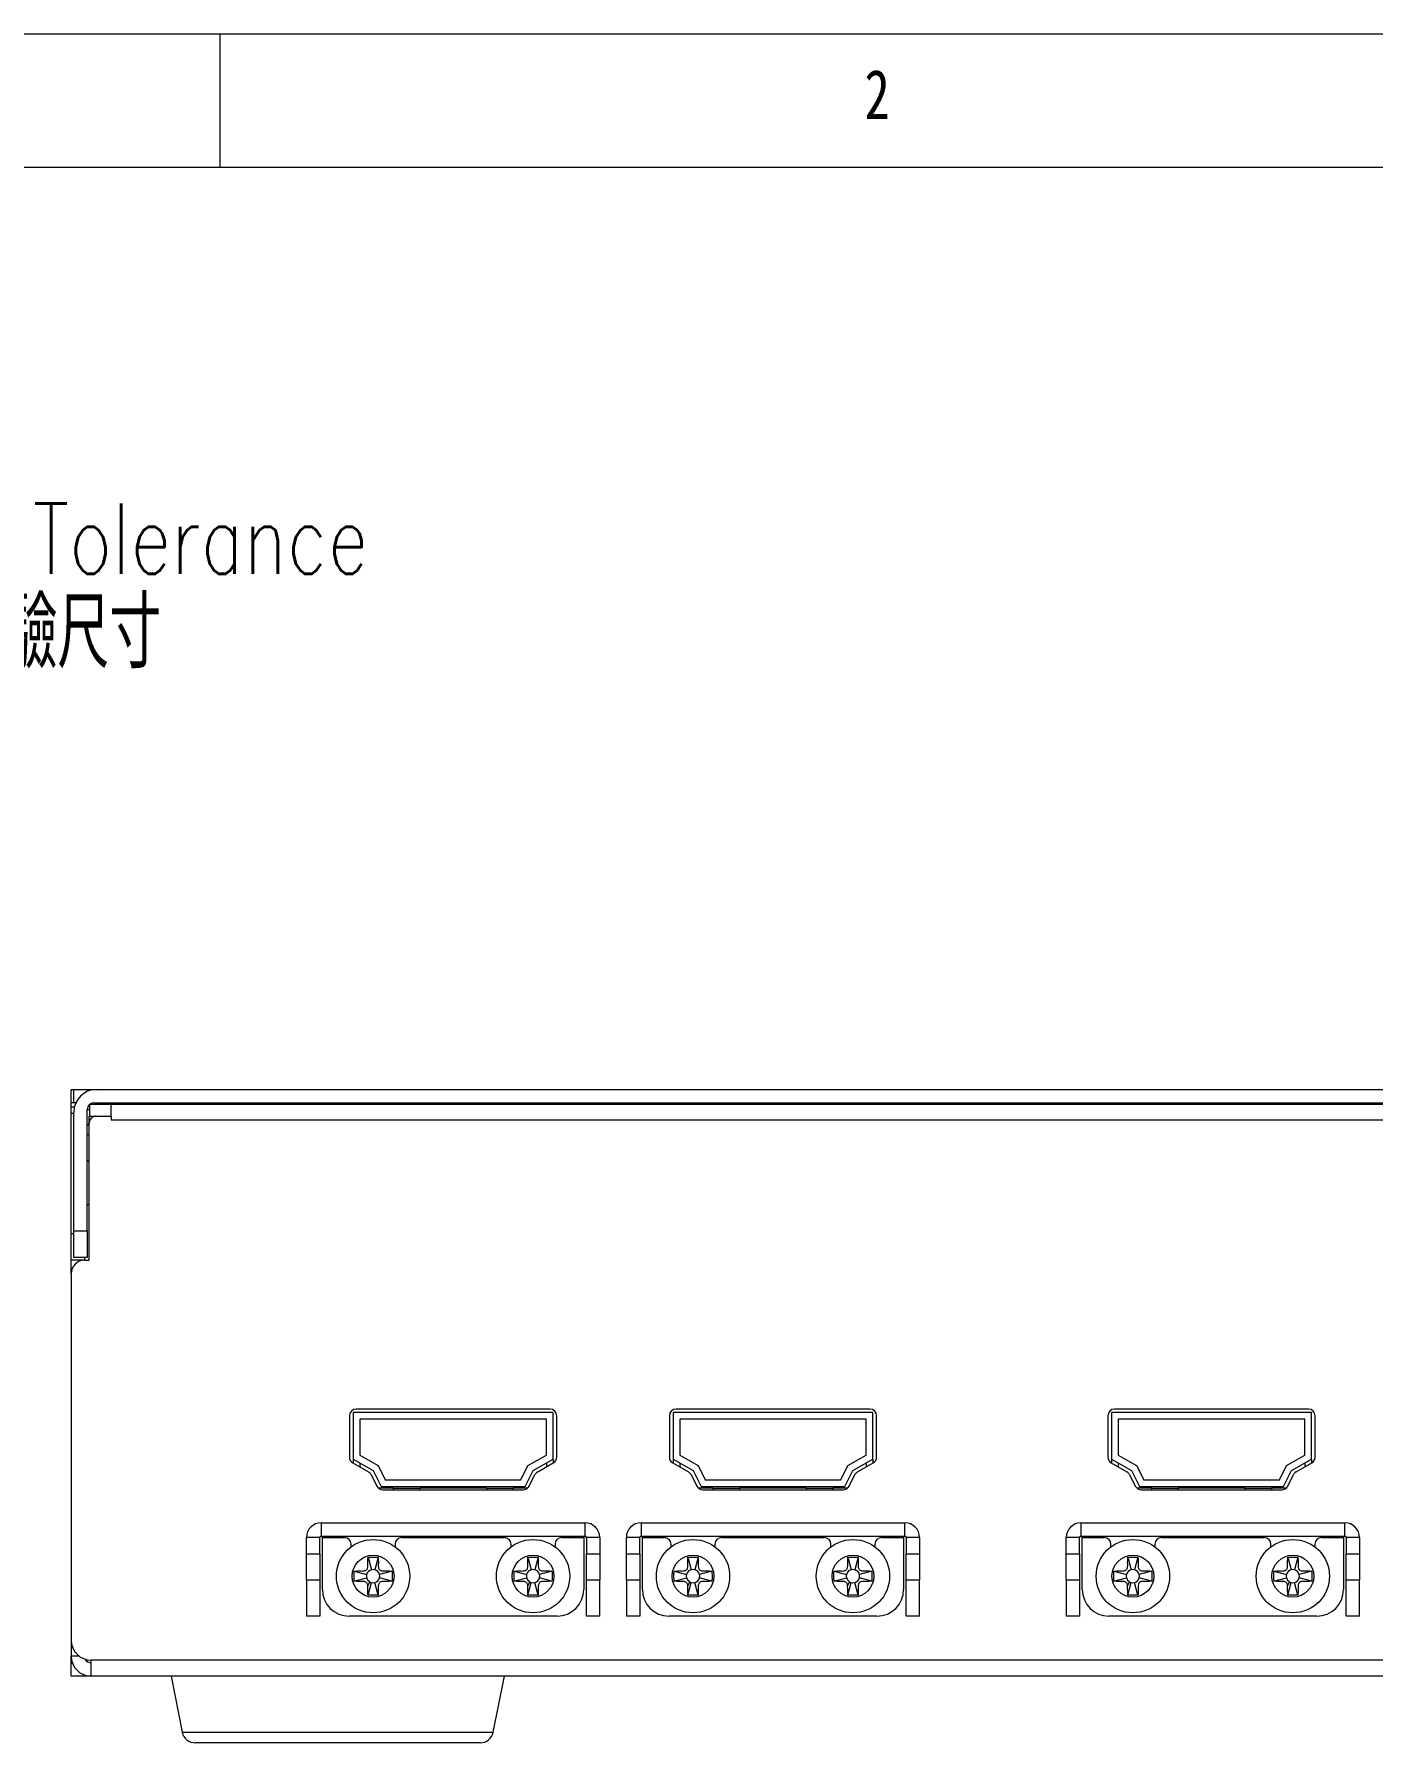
# Model space of a CAD drawing. Header units: millimetres. Extents: x 5 to 415, y 5 to 292.
# Drawn here: x 53 to 103.2, y 227.9 to 292 of the extents above; entities that cross this region are included whole.
import ezdxf

# ---------------------------------------------------------------- set-up
doc = ezdxf.new("R2010")
doc.units = ezdxf.units.MM
doc.styles.add('SLDTEXTSTYLE0', font='TXT', dxfattribs={"width": 0.75})
doc.styles.add('SLDTEXTSTYLE1', font='TXT', dxfattribs={"width": 0.75, "bigfont": 'bigfont'})
doc.styles.add('SLDTEXTSTYLE3', font='TXT', dxfattribs={"width": 0.67, "bigfont": 'bigfont'})

# ---------------------------------------------------------------- blocks, each defined once
blk = doc.blocks.new('SW_NOTE_2')
at = {"color": 0, "linetype": 'Continuous', "lineweight": 0, "attachment_point": 1}
for s, insert, char_height, style in [('\\M+1928D\\M+188D3\\M+18E96\\M+18D80:', (0, 3.411), 2.64583, 'SLDTEXTSTYLE1'), ('1.\\M+196A2\\M+19557\\M+19290\\M+18EDA\\M+190A1\\M+18CF6\\M+18DB7\\M+190BF\\M+199D2\\M+18FC6Common Tolerance', (0, -0.117), 2.64583, 'SLDTEXTSTYLE1'), ('2.\\M+19557\\M+19290\\M+18EDA\\M+190A1\\M+189C1\\M+19E79"        "\\M+188D7\\M+18F64\\M+1EA79\\M+19EFB\\M+1E984\\M+18EDA\\M+190A1', (0, -3.645), 2.645833, 'SLDTEXTSTYLE3')]:
    blk.add_mtext(s, dxfattribs=dict(at, insert=insert, char_height=char_height, style=style))

msp = doc.modelspace()

# ---------------------------------------------------------------- linework, layer by layer
at = {"color": 7, "linetype": 'Continuous', "lineweight": 0}
for p, q in [((415, 292), (5, 292)), ((60, 287), (60, 292)), ((410, 287), (10, 287))]:
    msp.add_line(p, q, dxfattribs=at)
at = {"color": 7, "linetype": 'Continuous', "lineweight": 15}
for p, q in [((54.407, 252.4213), (54.507, 252.4213)), ((54.407, 251.9213), (54.407, 252.4213)), ((54.507, 251.9213), (54.407, 251.9213)), ((54.407, 251.7713), (54.407, 251.9213)), ((54.507, 251.9213), (54.507, 252.4213)), ((54.507, 252.4213), (55.007, 252.4213)), ((54.5824, 251.9213), (54.507, 251.9213)), ((55.007, 252.4213), (55.357, 252.4213)), ((55.107, 251.4213), (55.107, 251.8713)), ((55.107, 251.8713), (55.907, 251.8713)), ((55.257, 251.9213), (273.557, 251.9213)), ((55.357, 252.4213), (273.457, 252.4213)), ((55.907, 251.4213), (55.907, 251.8713)), ((55.907, 251.8713), (272.907, 251.8713)), ((57.557, 251.9213), (57.607, 251.8713)), ((59.207, 251.8713), (59.257, 251.9213)), ((54.407, 251.7713), (54.5308, 251.7713)), ((54.407, 251.5213), (54.407, 251.7713)), ((54.407, 247.0213), (54.407, 251.5213)), ((54.507, 247.1213), (54.507, 251.5713)), ((55.007, 247.1213), (55.007, 251.6713)), ((55.082, 251.4213), (55.332, 251.4213)), ((55.082, 251.1713), (55.082, 251.4213)), ((55.332, 251.4213), (55.907, 251.4213)), ((55.907, 251.4213), (55.907, 251.2713)), ((272.907, 251.2713), (55.907, 251.2713)), ((55.082, 246.0213), (55.082, 251.1713)), ((55.082, 249.6963), (55.007, 249.7713)), ((55.007, 248.0713), (55.082, 248.1463)), ((54.407, 246.0213), (54.407, 247.0213)), ((54.507, 247.1213), (55.007, 247.1213)), ((54.507, 246.1213), (54.507, 247.1213)), ((55.007, 247.1213), (55.007, 246.1213)), ((55.007, 246.1213), (54.507, 246.1213)), ((54.907, 246.1213), (54.907, 246.0213)), ((54.907, 246.0213), (54.407, 246.0213)), ((54.407, 245.5213), (54.407, 246.0213)), ((54.407, 245.5213), (54.407, 231.7713)), ((54.907, 246.0213), (55.082, 246.0213)), ((72.482, 240.3113), (64.982, 240.3113)), ((64.982, 240.3113), (64.982, 238.5613)), ((72.3695, 240.4364), (65.0945, 240.4364)), ((72.482, 238.5613), (72.482, 240.3113)), ((84.482, 240.3113), (76.982, 240.3113)), ((76.982, 240.3113), (76.982, 238.5613)), ((84.3695, 240.4364), (77.0945, 240.4364)), ((84.482, 238.5613), (84.482, 240.3113)), ((93.432, 240.3113), (93.432, 238.5613)), ((100.932, 240.3113), (93.432, 240.3113)), ((100.8195, 240.4364), (93.5445, 240.4364)), ((100.932, 238.5613), (100.932, 240.3113)), ((64.8445, 240.1864), (64.8445, 238.6342)), ((72.232, 240.0613), (65.232, 240.0613)), ((65.232, 240.0613), (65.232, 238.707)), ((72.232, 238.707), (72.232, 240.0613)), ((72.6195, 238.6342), (72.6195, 240.1864)), ((76.8445, 240.1864), (76.8445, 238.6342)), ((84.232, 240.0613), (77.232, 240.0613)), ((77.232, 240.0613), (77.232, 238.707)), ((84.232, 238.707), (84.232, 240.0613)), ((84.6195, 238.6342), (84.6195, 240.1864)), ((93.2945, 240.1864), (93.2945, 238.6342)), ((100.682, 240.0613), (93.682, 240.0613)), ((93.682, 240.0613), (93.682, 238.707)), ((100.682, 238.707), (100.682, 240.0613)), ((101.0695, 238.6342), (101.0695, 240.1864)), ((64.9712, 238.4167), (65.5584, 238.0839)), ((64.982, 238.5613), (65.732, 238.1363)), ((64.982, 238.5613), (64.982, 238.4106)), ((65.232, 238.707), (65.9215, 238.3163)), ((65.232, 238.4197), (65.232, 238.2689)), ((71.5424, 238.3163), (72.232, 238.707)), ((71.732, 238.1363), (72.482, 238.5613)), ((71.9055, 238.0839), (72.4927, 238.4167)), ((72.232, 238.4197), (72.232, 238.2689)), ((72.482, 238.5613), (72.482, 238.4106)), ((76.9712, 238.4167), (77.5584, 238.0839)), ((76.982, 238.5613), (77.732, 238.1363)), ((76.982, 238.5613), (76.982, 238.4106)), ((77.232, 238.707), (77.9215, 238.3163)), ((77.232, 238.4197), (77.232, 238.2689)), ((83.5424, 238.3163), (84.232, 238.707)), ((83.732, 238.1363), (84.482, 238.5613)), ((83.9055, 238.0839), (84.4927, 238.4167)), ((84.232, 238.4197), (84.232, 238.2689)), ((84.482, 238.5613), (84.482, 238.4106)), ((93.4212, 238.4167), (94.0084, 238.0839)), ((93.432, 238.5613), (94.182, 238.1363)), ((93.432, 238.5613), (93.432, 238.4106)), ((93.682, 238.707), (94.3715, 238.3163)), ((93.682, 238.4197), (93.682, 238.2689)), ((99.9924, 238.3163), (100.682, 238.707)), ((100.182, 238.1363), (100.932, 238.5613)), ((100.3555, 238.0839), (100.9427, 238.4167)), ((100.682, 238.4197), (100.682, 238.2689)), ((100.932, 238.5613), (100.932, 238.4106)), ((65.6588, 237.9782), (65.8731, 237.5495)), ((65.732, 238.1363), (66.032, 237.5363)), ((65.9215, 238.3163), (66.1865, 237.7863)), ((66.1865, 237.7863), (71.2775, 237.7863)), ((71.2775, 237.7863), (71.5424, 238.3163)), ((71.432, 237.5363), (71.732, 238.1363)), ((71.5908, 237.5495), (71.8052, 237.9782)), ((77.6588, 237.9782), (77.8731, 237.5495)), ((77.732, 238.1363), (78.032, 237.5363)), ((77.9215, 238.3163), (78.1865, 237.7863)), ((78.1865, 237.7863), (83.2775, 237.7863)), ((83.2775, 237.7863), (83.5424, 238.3163)), ((83.432, 237.5363), (83.732, 238.1363)), ((83.5908, 237.5495), (83.8052, 237.9782)), ((94.1088, 237.9782), (94.3231, 237.5495)), ((94.182, 238.1363), (94.482, 237.5363)), ((94.3715, 238.3163), (94.6365, 237.7863)), ((94.6365, 237.7863), (99.7275, 237.7863)), ((99.7275, 237.7863), (99.9924, 238.3163)), ((99.882, 237.5363), (100.182, 238.1363)), ((100.0408, 237.5495), (100.2552, 237.9782)), ((66.482, 237.4713), (65.9342, 237.4713)), ((66.032, 237.5363), (71.432, 237.5363)), ((66.0967, 237.4113), (71.3672, 237.4113)), ((66.482, 237.4713), (66.482, 237.4113)), ((66.482, 237.4713), (67.482, 237.4713)), ((69.982, 237.4713), (67.482, 237.4713)), ((67.482, 237.4713), (67.482, 237.4113)), ((69.982, 237.4713), (69.982, 237.4113)), ((69.982, 237.4713), (70.982, 237.4713)), ((71.5298, 237.4713), (70.982, 237.4713)), ((70.982, 237.4713), (70.982, 237.4113)), ((78.482, 237.4713), (77.9342, 237.4713)), ((78.032, 237.5363), (83.432, 237.5363)), ((78.0967, 237.4113), (83.3672, 237.4113)), ((78.482, 237.4713), (78.482, 237.4113)), ((78.482, 237.4713), (79.482, 237.4713)), ((79.482, 237.4713), (79.482, 237.4113)), ((81.982, 237.4713), (79.482, 237.4713)), ((81.982, 237.4713), (81.982, 237.4113)), ((81.982, 237.4713), (82.982, 237.4713)), ((82.982, 237.4713), (82.982, 237.4113)), ((83.5298, 237.4713), (82.982, 237.4713)), ((94.932, 237.4713), (94.3842, 237.4713)), ((94.482, 237.5363), (99.882, 237.5363)), ((94.5467, 237.4113), (99.8172, 237.4113)), ((94.932, 237.4713), (94.932, 237.4113)), ((94.932, 237.4713), (95.932, 237.4713)), ((95.932, 237.4713), (95.932, 237.4113)), ((98.432, 237.4713), (95.932, 237.4713)), ((98.432, 237.4713), (98.432, 237.4113)), ((98.432, 237.4713), (99.432, 237.4713)), ((99.9798, 237.4713), (99.432, 237.4713)), ((99.432, 237.4713), (99.432, 237.4113)), ((63.782, 236.1713), (63.782, 235.6713)), ((63.782, 236.1713), (73.682, 236.1713)), ((73.682, 235.6713), (73.682, 236.1713)), ((75.782, 236.1713), (75.782, 235.6713)), ((75.782, 236.1713), (85.682, 236.1713)), ((85.682, 235.6713), (85.682, 236.1713)), ((92.282, 236.1713), (92.282, 235.6713)), ((92.282, 236.1713), (102.182, 236.1713)), ((102.182, 235.6713), (102.182, 236.1713)), ((63.732, 235.6213), (63.232, 235.6213)), ((63.232, 235.0103), (63.232, 235.6213)), ((63.732, 235.0103), (63.732, 235.6213)), ((63.782, 235.6713), (73.682, 235.6713)), ((63.832, 235.6713), (63.832, 235.6213)), ((63.832, 235.6213), (64.482, 235.6213)), ((63.832, 233.6713), (63.832, 235.6213)), ((64.482, 235.6213), (64.482, 235.6713)), ((64.482, 235.6213), (64.657, 235.6213)), ((64.907, 235.2713), (64.907, 235.3713)), ((66.557, 235.3713), (66.557, 235.2713)), ((66.807, 235.6213), (66.982, 235.6213)), ((66.982, 235.6713), (66.982, 235.6213)), ((66.982, 235.6213), (70.482, 235.6213)), ((70.482, 235.6213), (70.482, 235.6713)), ((70.482, 235.6213), (70.657, 235.6213)), ((70.907, 235.2713), (70.907, 235.3713)), ((72.557, 235.3713), (72.557, 235.2713)), ((72.807, 235.6213), (72.982, 235.6213)), ((72.982, 235.6713), (72.982, 235.6213)), ((72.982, 235.6213), (73.632, 235.6213)), ((73.632, 235.6213), (73.632, 235.6713)), ((73.632, 235.6213), (73.632, 233.6713)), ((74.232, 235.6213), (73.732, 235.6213)), ((73.732, 235.6213), (73.732, 235.0103)), ((74.232, 235.6213), (74.232, 235.0103)), ((75.732, 235.6213), (75.232, 235.6213)), ((75.232, 235.0103), (75.232, 235.6213)), ((75.732, 235.0103), (75.732, 235.6213)), ((75.782, 235.6713), (85.682, 235.6713)), ((75.832, 235.6713), (75.832, 235.6213)), ((75.832, 235.6213), (76.482, 235.6213)), ((75.832, 233.6713), (75.832, 235.6213)), ((76.482, 235.6213), (76.482, 235.6713)), ((76.482, 235.6213), (76.657, 235.6213)), ((76.907, 235.2713), (76.907, 235.3713)), ((78.557, 235.3713), (78.557, 235.2713)), ((78.807, 235.6213), (78.982, 235.6213)), ((78.982, 235.6713), (78.982, 235.6213)), ((78.982, 235.6213), (82.482, 235.6213)), ((82.482, 235.6213), (82.482, 235.6713)), ((82.482, 235.6213), (82.657, 235.6213)), ((82.907, 235.2713), (82.907, 235.3713)), ((84.557, 235.3713), (84.557, 235.2713)), ((84.807, 235.6213), (84.982, 235.6213)), ((84.982, 235.6713), (84.982, 235.6213)), ((84.982, 235.6213), (85.632, 235.6213)), ((85.632, 235.6213), (85.632, 235.6713)), ((85.632, 235.6213), (85.632, 233.6713)), ((86.232, 235.6213), (85.732, 235.6213)), ((85.732, 235.6213), (85.732, 235.0103)), ((86.232, 235.6213), (86.232, 235.0103)), ((92.232, 235.6213), (91.732, 235.6213)), ((91.732, 235.0103), (91.732, 235.6213)), ((92.232, 235.0103), (92.232, 235.6213)), ((92.282, 235.6713), (102.182, 235.6713)), ((92.332, 235.6713), (92.332, 235.6213)), ((92.332, 235.6213), (92.982, 235.6213)), ((92.332, 233.6713), (92.332, 235.6213)), ((92.982, 235.6213), (92.982, 235.6713)), ((92.982, 235.6213), (93.157, 235.6213)), ((93.407, 235.2713), (93.407, 235.3713)), ((95.057, 235.3713), (95.057, 235.2713)), ((95.307, 235.6213), (95.482, 235.6213)), ((95.482, 235.6713), (95.482, 235.6213)), ((95.482, 235.6213), (98.982, 235.6213)), ((98.982, 235.6213), (98.982, 235.6713)), ((98.982, 235.6213), (99.157, 235.6213)), ((99.407, 235.2713), (99.407, 235.3713)), ((101.057, 235.3713), (101.057, 235.2713)), ((101.307, 235.6213), (101.482, 235.6213)), ((101.482, 235.6713), (101.482, 235.6213)), ((101.482, 235.6213), (102.132, 235.6213)), ((102.132, 235.6213), (102.132, 235.6713)), ((102.132, 235.6213), (102.132, 233.6713)), ((102.732, 235.6213), (102.232, 235.6213)), ((102.232, 235.6213), (102.232, 235.0103)), ((102.732, 235.6213), (102.732, 235.0103)), ((63.232, 234.0255), (63.232, 235.0103)), ((63.232, 235.0103), (63.732, 235.0103)), ((63.732, 235.0103), (63.732, 234.0255)), ((65.5427, 234.8811), (65.6675, 234.4128)), ((65.9212, 234.8811), (65.7964, 234.4128)), ((71.5427, 234.8811), (71.6675, 234.4128)), ((71.9212, 234.8811), (71.7964, 234.4128)), ((73.732, 234.0255), (73.732, 235.0103)), ((73.732, 235.0103), (74.232, 235.0103)), ((74.232, 235.0103), (74.232, 234.0255)), ((75.232, 235.0103), (75.732, 235.0103)), ((75.232, 234.0255), (75.232, 235.0103)), ((75.732, 235.0103), (75.732, 234.0255)), ((77.5427, 234.8811), (77.6675, 234.4128)), ((77.9212, 234.8811), (77.7964, 234.4128)), ((83.5427, 234.8811), (83.6675, 234.4128)), ((83.9212, 234.8811), (83.7964, 234.4128)), ((85.732, 234.0255), (85.732, 235.0103)), ((85.732, 235.0103), (86.232, 235.0103)), ((86.232, 235.0103), (86.232, 234.0255)), ((91.732, 235.0103), (92.232, 235.0103)), ((91.732, 234.0255), (91.732, 235.0103)), ((92.232, 235.0103), (92.232, 234.0255)), ((94.0427, 234.8811), (94.1675, 234.4128)), ((94.4212, 234.8811), (94.2964, 234.4128)), ((100.0427, 234.8811), (100.1675, 234.4128)), ((100.4212, 234.8811), (100.2964, 234.4128)), ((102.232, 234.0255), (102.232, 235.0103)), ((102.232, 235.0103), (102.732, 235.0103)), ((102.732, 235.0103), (102.732, 234.0255)), ((63.732, 234.0255), (63.232, 234.0255)), ((63.232, 234.0255), (63.232, 232.6713)), ((63.732, 234.0255), (63.732, 232.6713)), ((65.0221, 234.3606), (65.4904, 234.2357)), ((65.0221, 233.982), (65.4904, 234.1069)), ((65.6079, 233.9542), (65.5325, 233.8223)), ((65.5427, 233.4615), (65.6675, 233.9297)), ((65.9212, 233.4615), (65.7964, 233.9297)), ((66.4418, 234.3606), (65.9735, 234.2357)), ((66.4418, 233.982), (65.9735, 234.1069)), ((71.0221, 234.3606), (71.4904, 234.2357)), ((71.0221, 233.982), (71.4904, 234.1069)), ((71.6079, 233.9542), (71.5325, 233.8223)), ((71.5427, 233.4615), (71.6675, 233.9297)), ((71.9212, 233.4615), (71.7964, 233.9297)), ((72.4418, 234.3606), (71.9735, 234.2357)), ((72.4418, 233.982), (71.9735, 234.1069)), ((74.232, 234.0255), (73.732, 234.0255)), ((73.732, 232.6713), (73.732, 234.0255)), ((74.232, 232.6713), (74.232, 234.0255)), ((75.732, 234.0255), (75.232, 234.0255)), ((75.232, 234.0255), (75.232, 232.6713)), ((75.732, 234.0255), (75.732, 232.6713)), ((77.0221, 234.3606), (77.4904, 234.2357)), ((77.0221, 233.982), (77.4904, 234.1069)), ((77.6079, 233.9542), (77.5325, 233.8223)), ((77.5427, 233.4615), (77.6675, 233.9297)), ((77.9212, 233.4615), (77.7964, 233.9297)), ((78.4418, 234.3606), (77.9735, 234.2357)), ((78.4418, 233.982), (77.9735, 234.1069)), ((83.0221, 234.3606), (83.4904, 234.2357)), ((83.0221, 233.982), (83.4904, 234.1069)), ((83.6079, 233.9542), (83.5325, 233.8223)), ((83.5427, 233.4615), (83.6675, 233.9297)), ((83.9212, 233.4615), (83.7964, 233.9297)), ((84.4418, 234.3606), (83.9735, 234.2357)), ((84.4418, 233.982), (83.9735, 234.1069)), ((86.232, 234.0255), (85.732, 234.0255)), ((85.732, 232.6713), (85.732, 234.0255)), ((86.232, 232.6713), (86.232, 234.0255)), ((92.232, 234.0255), (91.732, 234.0255)), ((91.732, 234.0255), (91.732, 232.6713)), ((92.232, 234.0255), (92.232, 232.6713)), ((93.5221, 234.3606), (93.9904, 234.2357)), ((93.5221, 233.982), (93.9904, 234.1069)), ((94.1079, 233.9542), (94.0325, 233.8223)), ((94.0427, 233.4615), (94.1675, 233.9297)), ((94.4212, 233.4615), (94.2964, 233.9297)), ((94.9418, 234.3606), (94.4735, 234.2357)), ((94.9418, 233.982), (94.4735, 234.1069)), ((99.5222, 234.3606), (99.9904, 234.2357)), ((99.5222, 233.982), (99.9904, 234.1069)), ((100.1079, 233.9542), (100.0325, 233.8223)), ((100.0427, 233.4615), (100.1675, 233.9297)), ((100.4212, 233.4615), (100.2964, 233.9297)), ((100.9418, 234.3606), (100.4735, 234.2357)), ((100.9418, 233.982), (100.4735, 234.1069)), ((102.732, 234.0255), (102.232, 234.0255)), ((102.232, 232.6713), (102.232, 234.0255)), ((102.732, 232.6713), (102.732, 234.0255)), ((63.732, 232.6713), (63.232, 232.6713)), ((72.632, 232.6713), (64.832, 232.6713)), ((74.232, 232.6713), (73.732, 232.6713)), ((75.732, 232.6713), (75.232, 232.6713)), ((84.632, 232.6713), (76.832, 232.6713)), ((86.232, 232.6713), (85.732, 232.6713)), ((92.232, 232.6713), (91.732, 232.6713)), ((101.132, 232.6713), (93.332, 232.6713)), ((102.732, 232.6713), (102.232, 232.6713)), ((54.407, 231.7713), (54.407, 231.1713)), ((54.407, 231.0213), (54.407, 231.1713)), ((54.407, 230.9213), (54.407, 231.0213)), ((54.4221, 231.0213), (54.407, 231.0213)), ((54.407, 230.4213), (54.407, 230.9213)), ((54.407, 230.9213), (54.4499, 230.9213)), ((273.657, 231.0213), (55.157, 231.0213)), ((55.157, 230.4213), (55.157, 231.0213)), ((54.907, 230.4213), (54.407, 230.4213)), ((55.157, 230.4213), (54.907, 230.4213)), ((273.657, 230.4213), (55.157, 230.4213)), ((58.157, 230.4213), (58.5766, 228.3233)), ((70.2374, 228.3233), (70.657, 230.4213)), ((69.7471, 227.9213), (59.0669, 227.9213))]:
    msp.add_line(p, q, dxfattribs=at)
at = {"color": 8, "linetype": 'Continuous', "lineweight": 15}
for p, q in [((55.007, 252.4213), (55.007, 252.3459)), ((54.507, 251.5213), (54.407, 251.5213)), ((55.007, 251.6713), (55.107, 251.6713)), ((55.082, 250.7213), (55.007, 250.7213)), ((54.407, 247.0213), (54.507, 247.0213)), ((54.707, 231.1713), (54.407, 231.1713)), ((54.907, 230.4642), (54.907, 230.4213)), ((58.5766, 228.3233), (64.407, 228.3233)), ((64.407, 228.3233), (70.2374, 228.3233))]:
    msp.add_line(p, q, dxfattribs=at)
at = {"color": 7, "linetype": 'Continuous', "lineweight": 15, "flags": 128}
for points in [[(55.082, 251.165), (55.0165, 251.0825), (55.007, 251.0677)], [(65.4904, 234.2357), (65.4818, 234.1713), (65.4904, 234.1069)], [(65.4904, 234.1069), (65.5339, 234.0188), (65.6079, 233.9542)], [(65.7964, 234.4128), (65.732, 234.4214), (65.6675, 234.4128)], [(65.6675, 233.9297), (65.732, 233.9211), (65.7964, 233.9297)], [(65.9735, 234.1069), (65.9821, 234.1713), (65.9735, 234.2357)], [(71.4904, 234.2357), (71.4818, 234.1713), (71.4904, 234.1069)], [(71.4904, 234.1069), (71.5339, 234.0188), (71.6079, 233.9542)], [(71.7964, 234.4128), (71.732, 234.4214), (71.6675, 234.4128)], [(71.6675, 233.9297), (71.732, 233.9211), (71.7964, 233.9297)], [(71.9735, 234.1069), (71.9821, 234.1713), (71.9735, 234.2357)], [(77.4904, 234.2357), (77.4818, 234.1713), (77.4904, 234.1069)], [(77.4904, 234.1069), (77.5339, 234.0188), (77.6079, 233.9542)], [(77.7964, 234.4128), (77.732, 234.4214), (77.6675, 234.4128)], [(77.6675, 233.9297), (77.732, 233.9211), (77.7964, 233.9297)], [(77.9735, 234.1069), (77.9821, 234.1713), (77.9735, 234.2357)], [(83.4904, 234.2357), (83.4818, 234.1713), (83.4904, 234.1069)], [(83.4904, 234.1069), (83.5339, 234.0188), (83.6079, 233.9542)], [(83.7964, 234.4128), (83.732, 234.4214), (83.6675, 234.4128)], [(83.6675, 233.9297), (83.732, 233.9211), (83.7964, 233.9297)], [(83.9735, 234.1069), (83.9821, 234.1713), (83.9735, 234.2357)], [(93.9904, 234.2357), (93.9818, 234.1713), (93.9904, 234.1069)], [(93.9904, 234.1069), (94.0339, 234.0188), (94.1079, 233.9542)], [(94.2964, 234.4128), (94.232, 234.4214), (94.1675, 234.4128)], [(94.1675, 233.9297), (94.232, 233.9211), (94.2964, 233.9297)], [(94.4735, 234.1069), (94.4821, 234.1713), (94.4735, 234.2357)], [(99.9904, 234.2357), (99.9818, 234.1713), (99.9904, 234.1069)], [(99.9904, 234.1069), (100.0339, 234.0188), (100.1079, 233.9542)], [(100.2964, 234.4128), (100.232, 234.4214), (100.1675, 234.4128)], [(100.1675, 233.9297), (100.232, 233.9211), (100.2964, 233.9297)], [(100.4735, 234.1069), (100.4821, 234.1713), (100.4735, 234.2357)]]:
    msp.add_lwpolyline(points, dxfattribs=at)
at = {"color": 7, "linetype": 'Continuous', "lineweight": 15}
for centre, radius in [((65.732, 234.1713), 1.375), ((71.732, 234.1713), 1.375), ((77.732, 234.1713), 1.375), ((83.732, 234.1713), 1.375), ((94.232, 234.1713), 1.375), ((100.232, 234.1713), 1.375), ((65.732, 234.1713), 0.7857), ((71.732, 234.1713), 0.7857), ((77.732, 234.1713), 0.7857), ((83.732, 234.1713), 0.7857), ((94.232, 234.1713), 0.7857), ((100.232, 234.1713), 0.7857)]:
    msp.add_circle(centre, radius, dxfattribs=at)
for centre, radius, start, end in [((55.357, 251.5713), 0.85, 90, 180), ((55.257, 251.6713), 0.25, 90, 180), ((55.332, 251.1713), 0.25, 90, 180), ((54.907, 245.5213), 0.5, 90, 180), ((65.0945, 240.1864), 0.25, 90, 180), ((72.3695, 240.1864), 0.25, 0, 90), ((77.0945, 240.1864), 0.25, 90, 180), ((84.3695, 240.1864), 0.25, 0, 90), ((93.5445, 240.1864), 0.25, 90, 180), ((100.8195, 240.1864), 0.25, 0, 90), ((65.0945, 238.6342), 0.25, 180, 240.457962), ((72.3695, 238.6342), 0.25, 299.542038, 0), ((77.0945, 238.6342), 0.25, 180, 240.457962), ((84.3695, 238.6342), 0.25, 299.542038, 0), ((93.5445, 238.6342), 0.25, 180, 240.457962), ((100.8195, 238.6342), 0.25, 299.542038, 0), ((65.4352, 237.8664), 0.25, 26.565051, 60.457962), ((72.0288, 237.8664), 0.25, 119.542038, 153.434949), ((77.4352, 237.8664), 0.25, 26.565051, 60.457962), ((84.0288, 237.8664), 0.25, 119.542038, 153.434949), ((93.8852, 237.8664), 0.25, 26.565051, 60.457962), ((100.4788, 237.8664), 0.25, 119.542038, 153.434949), ((66.0967, 237.6613), 0.25, 206.565051, 270), ((71.3672, 237.6613), 0.25, 270, 333.434949), ((78.0967, 237.6613), 0.25, 206.565051, 270), ((83.3672, 237.6613), 0.25, 270, 333.434949), ((94.5467, 237.6613), 0.25, 206.565051, 270), ((99.8172, 237.6613), 0.25, 270, 333.434949), ((63.782, 235.6213), 0.55, 90, 180), ((73.682, 235.6213), 0.55, 0, 90), ((75.782, 235.6213), 0.55, 90, 180), ((85.682, 235.6213), 0.55, 0, 90), ((92.282, 235.6213), 0.55, 90, 180), ((102.182, 235.6213), 0.55, 0, 90), ((63.782, 235.6213), 0.05, 90, 180), ((64.657, 235.3713), 0.25, 0, 90), ((66.807, 235.3713), 0.25, 90, 180), ((70.657, 235.3713), 0.25, 0, 90), ((72.807, 235.3713), 0.25, 90, 180), ((73.682, 235.6213), 0.05, 0, 90), ((75.782, 235.6213), 0.05, 90, 180), ((76.657, 235.3713), 0.25, 0, 90), ((78.807, 235.3713), 0.25, 90, 180), ((82.657, 235.3713), 0.25, 0, 90), ((84.807, 235.3713), 0.25, 90, 180), ((85.682, 235.6213), 0.05, 0, 90), ((92.282, 235.6213), 0.05, 90, 180), ((93.157, 235.3713), 0.25, 0, 90), ((95.307, 235.3713), 0.25, 90, 180), ((99.157, 235.3713), 0.25, 0, 90), ((101.307, 235.3713), 0.25, 90, 180), ((102.182, 235.6213), 0.05, 0, 90), ((65.7312, 234.172), 0.2491, 104.814876, 165.184521), ((65.732, 234.1713), 0.25, 240.255119, 255.068583), ((65.7327, 234.172), 0.2491, 14.814998, 75.185604), ((65.7327, 234.1706), 0.2491, 284.814971, 345.184427), ((71.7313, 234.172), 0.2491, 104.816395, 165.185412), ((71.732, 234.1713), 0.25, 240.255119, 255.068583), ((71.7327, 234.172), 0.2492, 14.81886, 75.181742), ((71.7327, 234.1706), 0.2491, 284.81743, 345.181967), ((77.7313, 234.172), 0.2491, 104.814876, 165.184521), ((77.732, 234.1713), 0.25, 240.255119, 255.068583), ((77.7327, 234.172), 0.2491, 14.814998, 75.185604), ((77.7327, 234.1706), 0.2491, 284.814971, 345.184427), ((83.7313, 234.172), 0.2491, 104.817336, 165.182061), ((83.732, 234.1713), 0.25, 240.255119, 255.068583), ((83.7327, 234.172), 0.2491, 14.815619, 75.182573), ((83.7327, 234.1706), 0.2491, 284.817998, 345.183809), ((94.2313, 234.172), 0.2491, 104.817336, 165.182061), ((94.232, 234.1713), 0.25, 240.255119, 255.068583), ((94.2327, 234.172), 0.2491, 14.81411, 75.184082), ((94.2327, 234.1706), 0.2491, 284.816489, 345.185318), ((100.2313, 234.172), 0.2491, 104.814876, 165.184521), ((100.232, 234.1713), 0.25, 240.255119, 255.068583), ((100.2327, 234.172), 0.2491, 14.817447, 75.183155), ((100.2327, 234.1706), 0.2491, 284.814971, 345.184427), ((64.832, 233.6713), 1, 180, 270), ((72.632, 233.6713), 1, 270, 0), ((76.832, 233.6713), 1, 180, 270), ((84.632, 233.6713), 1, 270, 0), ((93.332, 233.6713), 1, 180, 270), ((101.132, 233.6713), 1, 270, 0), ((55.157, 231.7713), 0.75, 180, 270), ((55.157, 231.1713), 0.75, 180, 270), ((55.157, 231.1713), 0.25, 207.818132, 270), ((59.0669, 228.4213), 0.5, 191.309932, 270), ((69.7471, 228.4213), 0.5, 270, 348.690068)]:
    msp.add_arc(centre, radius, start, end, dxfattribs=at)
for points, knots in [([(65.0221, 234.3606), (65.091, 234.3655), (65.2171, 234.3745), (65.3638, 234.3583), (65.4525, 234.3855), (65.4937, 234.4162), (65.5232, 234.4603), (65.5419, 234.5567), (65.5313, 234.6985), (65.5389, 234.8203), (65.5427, 234.8811)], [0, 0, 0, 0, 0.2187493, 0.4002709, 0.4525297, 0.5044836, 0.5575566, 0.6140288, 0.8072455, 1, 1, 1, 1]), ([(65.5427, 234.8811), (65.6056, 234.883), (65.7002, 234.8859), (65.8265, 234.8845), (65.8896, 234.8822), (65.9212, 234.8811)], [0, 0, 0, 0, 0.499057, 0.749415, 1, 1, 1, 1]), ([(65.9212, 234.8811), (65.9262, 234.8122), (65.9352, 234.6862), (65.919, 234.5395), (65.9462, 234.4507), (65.9769, 234.4096), (66.021, 234.3801), (66.1174, 234.3613), (66.2592, 234.372), (66.381, 234.3644), (66.4418, 234.3606)], [0, 0, 0, 0, 0.2187488, 0.4002723, 0.4525287, 0.5044881, 0.5575586, 0.6140279, 0.8072475, 1, 1, 1, 1]), ([(71.0221, 234.3606), (71.091, 234.3655), (71.2171, 234.3745), (71.3638, 234.3583), (71.4525, 234.3855), (71.4937, 234.4162), (71.5232, 234.4603), (71.5419, 234.5567), (71.5313, 234.6985), (71.5389, 234.8203), (71.5427, 234.8811)], [0, 0, 0, 0, 0.2187485, 0.4002693, 0.452528, 0.5044879, 0.5575564, 0.6140303, 0.8072463, 1, 1, 1, 1]), ([(71.5427, 234.8811), (71.6056, 234.883), (71.7002, 234.8859), (71.8265, 234.8845), (71.8896, 234.8822), (71.9212, 234.8811)], [0, 0, 0, 0, 0.4990668, 0.7494297, 1, 1, 1, 1]), ([(71.9212, 234.8811), (71.9262, 234.8122), (71.9352, 234.6862), (71.919, 234.5395), (71.9462, 234.4507), (71.9769, 234.4096), (72.021, 234.3801), (72.1174, 234.3613), (72.2592, 234.372), (72.381, 234.3644), (72.4418, 234.3606)], [0, 0, 0, 0, 0.2187474, 0.4002694, 0.4525254, 0.5044844, 0.5575544, 0.6140309, 0.8072413, 1, 1, 1, 1]), ([(77.0221, 234.3606), (77.091, 234.3655), (77.2171, 234.3745), (77.3638, 234.3583), (77.4525, 234.3855), (77.4937, 234.4162), (77.5232, 234.4603), (77.5419, 234.5567), (77.5313, 234.6985), (77.5389, 234.8203), (77.5427, 234.8811)], [0, 0, 0, 0, 0.2187424, 0.4002723, 0.452524, 0.5044843, 0.5575532, 0.6140275, 0.8072449, 1, 1, 1, 1]), ([(77.5427, 234.8811), (77.6056, 234.883), (77.7002, 234.8859), (77.8265, 234.8845), (77.8897, 234.8822), (77.9212, 234.8811)], [0, 0, 0, 0, 0.499057, 0.749415, 1, 1, 1, 1]), ([(77.9212, 234.8811), (77.9262, 234.8122), (77.9352, 234.6862), (77.919, 234.5395), (77.9462, 234.4507), (77.9769, 234.4096), (78.021, 234.3801), (78.1174, 234.3613), (78.2592, 234.372), (78.381, 234.3644), (78.4418, 234.3606)], [0, 0, 0, 0, 0.21874829, 0.40027121, 0.45252994, 0.50448925, 0.55755957, 0.61402875, 0.80724792, 1, 1, 1, 1]), ([(83.0221, 234.3606), (83.091, 234.3655), (83.2171, 234.3745), (83.3638, 234.3583), (83.4525, 234.3855), (83.4937, 234.4162), (83.5232, 234.4603), (83.5419, 234.5567), (83.5313, 234.6985), (83.5389, 234.8203), (83.5427, 234.8811)], [0, 0, 0, 0, 0.2187493, 0.4002708, 0.4525297, 0.5044835, 0.5575565, 0.6140287, 0.8072456, 1, 1, 1, 1]), ([(83.5427, 234.8811), (83.6056, 234.883), (83.7002, 234.8859), (83.8265, 234.8845), (83.8896, 234.8822), (83.9212, 234.8811)], [0, 0, 0, 0, 0.49904717, 0.74941006, 1, 1, 1, 1]), ([(83.9212, 234.8811), (83.9262, 234.8122), (83.9352, 234.6862), (83.919, 234.5395), (83.9462, 234.4507), (83.9769, 234.4096), (84.021, 234.3801), (84.1174, 234.3613), (84.2592, 234.372), (84.381, 234.3644), (84.4418, 234.3606)], [0, 0, 0, 0, 0.2187474, 0.4002693, 0.4525253, 0.5044843, 0.5575543, 0.6140232, 0.8072413, 1, 1, 1, 1]), ([(93.5221, 234.3606), (93.591, 234.3655), (93.7171, 234.3745), (93.8638, 234.3583), (93.9525, 234.3855), (93.9937, 234.4162), (94.0232, 234.4603), (94.0419, 234.5567), (94.0313, 234.6985), (94.0389, 234.8203), (94.0427, 234.8811)], [0, 0, 0, 0, 0.2187489, 0.40027, 0.4525288, 0.5044888, 0.5575574, 0.6140295, 0.8072459, 1, 1, 1, 1]), ([(94.0427, 234.8811), (94.1056, 234.883), (94.2002, 234.8859), (94.3265, 234.8845), (94.3896, 234.8822), (94.4212, 234.8811)], [0, 0, 0, 0, 0.4990668, 0.7494101, 1, 1, 1, 1]), ([(94.4212, 234.8811), (94.4262, 234.8122), (94.4352, 234.6862), (94.419, 234.5395), (94.4462, 234.4507), (94.4769, 234.4096), (94.521, 234.3801), (94.6174, 234.3613), (94.7592, 234.372), (94.881, 234.3644), (94.9418, 234.3606)], [0, 0, 0, 0, 0.2187474, 0.4002694, 0.4525254, 0.5044844, 0.5575544, 0.6140309, 0.8072413, 1, 1, 1, 1]), ([(99.5222, 234.3606), (99.591, 234.3655), (99.7171, 234.3745), (99.8638, 234.3583), (99.9525, 234.3855), (99.9937, 234.4162), (100.0232, 234.4603), (100.0419, 234.5567), (100.0313, 234.6985), (100.0389, 234.8203), (100.0427, 234.8811)], [0, 0, 0, 0, 0.2187425, 0.4002647, 0.4525238, 0.5044841, 0.557553, 0.6140273, 0.8072448, 1, 1, 1, 1]), ([(100.0427, 234.8811), (100.1056, 234.883), (100.2002, 234.8859), (100.3265, 234.8845), (100.3897, 234.8822), (100.4212, 234.8811)], [0, 0, 0, 0, 0.499057, 0.749415, 1, 1, 1, 1]), ([(100.4212, 234.8811), (100.4262, 234.8122), (100.4352, 234.6862), (100.419, 234.5395), (100.4462, 234.4507), (100.4769, 234.4096), (100.521, 234.3801), (100.6174, 234.3613), (100.7592, 234.372), (100.881, 234.3644), (100.9418, 234.3606)], [0, 0, 0, 0, 0.21874766, 0.40027005, 0.45252863, 0.50448315, 0.55755332, 0.61402987, 0.80724848, 1, 1, 1, 1]), ([(65.0221, 233.982), (65.0202, 234.045), (65.0174, 234.1395), (65.0187, 234.2658), (65.021, 234.329), (65.0221, 234.3606)], [0, 0, 0, 0, 0.4990613, 0.7494163, 1, 1, 1, 1]), ([(65.5325, 233.8223), (65.5309, 233.8388), (65.5276, 233.8711), (65.5017, 233.9168), (65.463, 233.9511), (65.4095, 233.9738), (65.3276, 233.971), (65.2302, 233.9743), (65.121, 233.9766), (65.0551, 233.9802), (65.0221, 233.982)], [0, 0, 0, 0, 0.0823771, 0.1618501, 0.2572149, 0.3377859, 0.4472703, 0.6634393, 0.8315755, 1, 1, 1, 1]), ([(66.4418, 233.982), (66.3729, 233.9771), (66.2468, 233.9681), (66.1001, 233.9842), (66.0114, 233.9571), (65.9703, 233.9263), (65.9407, 233.8823), (65.922, 233.7858), (65.9327, 233.6441), (65.9251, 233.5223), (65.9212, 233.4615)], [0, 0, 0, 0, 0.2187425, 0.4002647, 0.4525238, 0.5044841, 0.557553, 0.6140268, 0.8072448, 1, 1, 1, 1]), ([(66.4418, 234.3606), (66.4437, 234.2976), (66.4466, 234.203), (66.4452, 234.0768), (66.4429, 234.0136), (66.4418, 233.982)], [0, 0, 0, 0, 0.49906002, 0.74941635, 1, 1, 1, 1]), ([(71.0221, 233.982), (71.0202, 234.045), (71.0174, 234.1395), (71.0187, 234.2658), (71.021, 234.329), (71.0221, 234.3606)], [0, 0, 0, 0, 0.4990615, 0.7494169, 1, 1, 1, 1]), ([(71.5325, 233.8223), (71.5309, 233.8388), (71.5276, 233.8711), (71.5017, 233.9168), (71.463, 233.9511), (71.4095, 233.9738), (71.3276, 233.971), (71.2302, 233.9743), (71.121, 233.9766), (71.0551, 233.9802), (71.0221, 233.982)], [0, 0, 0, 0, 0.0823766, 0.1618433, 0.2572075, 0.3377896, 0.4472609, 0.6634412, 0.8315765, 1, 1, 1, 1]), ([(72.4418, 233.982), (72.3729, 233.9771), (72.2468, 233.9681), (72.1001, 233.9842), (72.0114, 233.9571), (71.9703, 233.9263), (71.9407, 233.8823), (71.922, 233.7858), (71.9327, 233.6441), (71.925, 233.5223), (71.9212, 233.4615)], [0, 0, 0, 0, 0.2187489, 0.40027, 0.4525288, 0.5044887, 0.5575574, 0.614029, 0.8072459, 1, 1, 1, 1]), ([(72.4418, 234.3606), (72.4437, 234.2976), (72.4466, 234.203), (72.4452, 234.0768), (72.4429, 234.0136), (72.4418, 233.982)], [0, 0, 0, 0, 0.4990602, 0.7494169, 1, 1, 1, 1]), ([(77.0221, 233.982), (77.0202, 234.045), (77.0174, 234.1395), (77.0187, 234.2658), (77.021, 234.329), (77.0221, 234.3606)], [0, 0, 0, 0, 0.4990613, 0.7494163, 1, 1, 1, 1]), ([(77.5325, 233.8223), (77.5309, 233.8388), (77.5276, 233.8711), (77.5017, 233.9168), (77.463, 233.9511), (77.4095, 233.9738), (77.3276, 233.971), (77.2302, 233.9743), (77.121, 233.9766), (77.0551, 233.9802), (77.0221, 233.982)], [0, 0, 0, 0, 0.08237515, 0.16184833, 0.25721331, 0.33778445, 0.4472691, 0.66343861, 0.83157516, 1, 1, 1, 1]), ([(78.4418, 233.982), (78.3729, 233.9771), (78.2468, 233.9681), (78.1001, 233.9842), (78.0114, 233.9571), (77.9703, 233.9263), (77.9407, 233.8823), (77.922, 233.7858), (77.9327, 233.6441), (77.9251, 233.5223), (77.9212, 233.4615)], [0, 0, 0, 0, 0.2187496, 0.4002713, 0.4525229, 0.504483, 0.5575561, 0.6140279, 0.8072453, 1, 1, 1, 1]), ([(78.4418, 234.3606), (78.4437, 234.2976), (78.4466, 234.203), (78.4452, 234.0768), (78.4429, 234.0136), (78.4418, 233.982)], [0, 0, 0, 0, 0.49906002, 0.74941635, 1, 1, 1, 1]), ([(83.0221, 233.982), (83.0202, 234.045), (83.0174, 234.1395), (83.0187, 234.2658), (83.021, 234.329), (83.0221, 234.3606)], [0, 0, 0, 0, 0.4990613, 0.7494163, 1, 1, 1, 1]), ([(83.5325, 233.8223), (83.5309, 233.8388), (83.5276, 233.8711), (83.5017, 233.9168), (83.463, 233.9511), (83.4095, 233.9738), (83.3276, 233.971), (83.2302, 233.9743), (83.121, 233.9766), (83.0551, 233.9802), (83.0221, 233.982)], [0, 0, 0, 0, 0.0823769, 0.1618498, 0.257205, 0.3377873, 0.4472591, 0.6634401, 0.8315759, 1, 1, 1, 1]), ([(84.4418, 233.982), (84.3729, 233.9771), (84.2468, 233.9681), (84.1001, 233.9842), (84.0114, 233.9571), (83.9703, 233.9263), (83.9407, 233.8823), (83.922, 233.7858), (83.9327, 233.6441), (83.9251, 233.5223), (83.9212, 233.4615)], [0, 0, 0, 0, 0.2187485, 0.4002693, 0.452528, 0.5044879, 0.5575564, 0.6140298, 0.8072463, 1, 1, 1, 1]), ([(84.4418, 234.3606), (84.4437, 234.2976), (84.4466, 234.203), (84.4452, 234.0768), (84.4429, 234.0136), (84.4418, 233.982)], [0, 0, 0, 0, 0.4990601, 0.7494167, 1, 1, 1, 1]), ([(93.5221, 233.982), (93.5202, 234.045), (93.5174, 234.1395), (93.5187, 234.2658), (93.521, 234.329), (93.5221, 234.3606)], [0, 0, 0, 0, 0.4990615, 0.7494169, 1, 1, 1, 1]), ([(94.0325, 233.8223), (94.0309, 233.8388), (94.0276, 233.8711), (94.0017, 233.9168), (93.963, 233.9511), (93.9095, 233.9738), (93.8276, 233.971), (93.7302, 233.9743), (93.621, 233.9766), (93.5551, 233.9802), (93.5221, 233.982)], [0, 0, 0, 0, 0.0823766, 0.1618433, 0.2572075, 0.3377896, 0.4472609, 0.6634412, 0.8315765, 1, 1, 1, 1]), ([(94.9418, 233.982), (94.8729, 233.9771), (94.7468, 233.9681), (94.6001, 233.9842), (94.5114, 233.9571), (94.4703, 233.9263), (94.4407, 233.8823), (94.422, 233.7858), (94.4327, 233.6441), (94.4251, 233.5223), (94.4212, 233.4615)], [0, 0, 0, 0, 0.2187485, 0.4002693, 0.452528, 0.5044879, 0.5575564, 0.6140298, 0.8072463, 1, 1, 1, 1]), ([(94.9418, 234.3606), (94.9437, 234.2976), (94.9466, 234.203), (94.9452, 234.0768), (94.9429, 234.0136), (94.9418, 233.982)], [0, 0, 0, 0, 0.4990602, 0.7494169, 1, 1, 1, 1]), ([(99.5222, 233.982), (99.5202, 234.045), (99.5174, 234.1395), (99.5187, 234.2658), (99.521, 234.329), (99.5222, 234.3606)], [0, 0, 0, 0, 0.4990613, 0.7494163, 1, 1, 1, 1]), ([(100.0325, 233.8223), (100.0309, 233.8388), (100.0276, 233.8711), (100.0017, 233.9168), (99.963, 233.9511), (99.9095, 233.9738), (99.8276, 233.971), (99.7302, 233.9743), (99.621, 233.9766), (99.5551, 233.9802), (99.5222, 233.982)], [0, 0, 0, 0, 0.08237515, 0.16184833, 0.25721331, 0.33778445, 0.4472691, 0.66343861, 0.83157516, 1, 1, 1, 1]), ([(100.9418, 233.982), (100.8729, 233.9771), (100.7468, 233.9681), (100.6001, 233.9842), (100.5114, 233.9571), (100.4703, 233.9263), (100.4407, 233.8823), (100.422, 233.7858), (100.4327, 233.6441), (100.4251, 233.5223), (100.4212, 233.4615)], [0, 0, 0, 0, 0.2187493, 0.4002709, 0.4525297, 0.5044836, 0.5575566, 0.6140283, 0.8072455, 1, 1, 1, 1]), ([(100.9418, 234.3606), (100.9437, 234.2976), (100.9466, 234.203), (100.9452, 234.0768), (100.9429, 234.0136), (100.9418, 233.982)], [0, 0, 0, 0, 0.49906002, 0.74941635, 1, 1, 1, 1]), ([(65.5427, 233.4615), (65.5402, 233.5129), (65.5361, 233.5984), (65.5336, 233.719), (65.5329, 233.7878), (65.5325, 233.8223)], [0, 0, 0, 0, 0.4308989, 0.7152312, 1, 1, 1, 1]), ([(65.9212, 233.4615), (65.8583, 233.4596), (65.7637, 233.4567), (65.6374, 233.458), (65.5743, 233.4603), (65.5427, 233.4615)], [0, 0, 0, 0, 0.499057, 0.749415, 1, 1, 1, 1]), ([(71.5427, 233.4615), (71.5402, 233.5129), (71.5361, 233.5984), (71.5336, 233.719), (71.5329, 233.7878), (71.5325, 233.8223)], [0, 0, 0, 0, 0.43089878, 0.71523102, 1, 1, 1, 1]), ([(71.9212, 233.4615), (71.8583, 233.4596), (71.7637, 233.4567), (71.6374, 233.458), (71.5743, 233.4603), (71.5427, 233.4615)], [0, 0, 0, 0, 0.49906683, 0.74941005, 1, 1, 1, 1]), ([(77.5427, 233.4615), (77.5402, 233.5129), (77.5361, 233.5984), (77.5336, 233.719), (77.5329, 233.7878), (77.5325, 233.8223)], [0, 0, 0, 0, 0.43089878, 0.71523102, 1, 1, 1, 1]), ([(77.9212, 233.4615), (77.8583, 233.4596), (77.7637, 233.4567), (77.6374, 233.458), (77.5743, 233.4603), (77.5427, 233.4615)], [0, 0, 0, 0, 0.499057, 0.749415, 1, 1, 1, 1]), ([(83.5427, 233.4615), (83.5402, 233.5129), (83.5361, 233.5984), (83.5336, 233.719), (83.5329, 233.7878), (83.5325, 233.8223)], [0, 0, 0, 0, 0.4308995, 0.7152311, 1, 1, 1, 1]), ([(83.9212, 233.4615), (83.8583, 233.4596), (83.7637, 233.4567), (83.6374, 233.458), (83.5743, 233.4603), (83.5427, 233.4615)], [0, 0, 0, 0, 0.4990668, 0.7494297, 1, 1, 1, 1]), ([(94.0427, 233.4615), (94.0402, 233.5129), (94.0361, 233.5984), (94.0336, 233.719), (94.0329, 233.7878), (94.0325, 233.8223)], [0, 0, 0, 0, 0.4308995, 0.7152311, 1, 1, 1, 1]), ([(94.4212, 233.4615), (94.3583, 233.4596), (94.2637, 233.4567), (94.1374, 233.458), (94.0743, 233.4603), (94.0427, 233.4615)], [0, 0, 0, 0, 0.4990668, 0.7494297, 1, 1, 1, 1]), ([(100.0427, 233.4615), (100.0402, 233.5129), (100.0361, 233.5984), (100.0336, 233.719), (100.0329, 233.7878), (100.0325, 233.8223)], [0, 0, 0, 0, 0.43089878, 0.71523102, 1, 1, 1, 1]), ([(100.4212, 233.4615), (100.3583, 233.4596), (100.2637, 233.4567), (100.1374, 233.458), (100.0743, 233.4603), (100.0427, 233.4615)], [0, 0, 0, 0, 0.499057, 0.749415, 1, 1, 1, 1])]:
    msp.add_open_spline(points, degree=3, knots=knots, dxfattribs=at)

# ---------------------------------------------------------------- block references
at = {"color": 7, "linetype": 'Continuous', "lineweight": 0}
msp.add_blockref('SW_NOTE_2', (15.0863, 274.5188), dxfattribs=at)

# ---------------------------------------------------------------- texts
at = {"color": 7, "linetype": 'Continuous', "lineweight": 0, "insert": (84.1667, 290.668), "char_height": 1.8521, "attachment_point": 1, "style": 'SLDTEXTSTYLE0'}
msp.add_mtext('2', dxfattribs=at)

doc.saveas('drawing.dxf')
